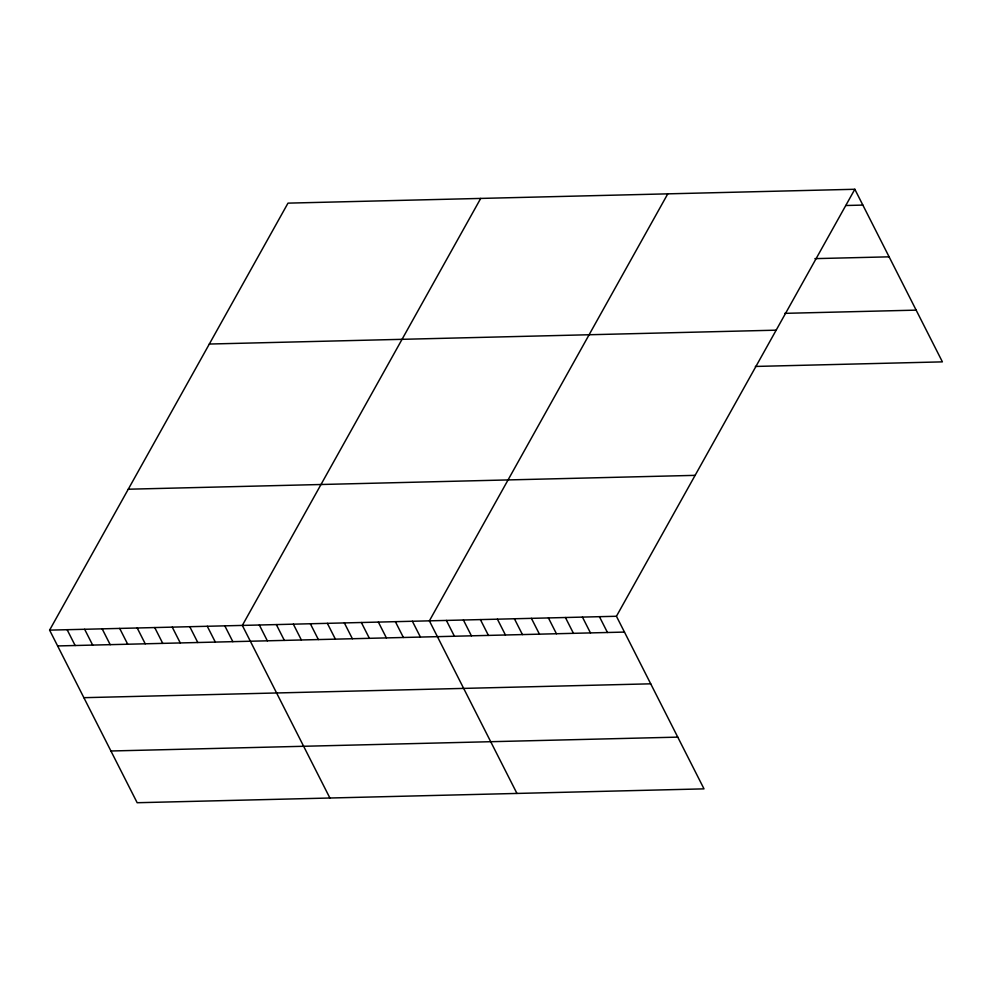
<?xml version="1.0" encoding="UTF-8"?>
<svg xmlns="http://www.w3.org/2000/svg" width="992" height="992" viewBox="0 0 992 992"><rect width="100%" height="100%" fill="white"/><g stroke="black" fill="none" stroke-linecap="round" stroke-linejoin="round"><path stroke-width="1.49" d="M854.831 189.274L616.441 616.268L704.01 788.863L137.169 802.726L49.6 630.131L287.99 203.137L854.831 189.274L942.4 361.869L755.346 366.445M480.711 198.412L242.333 625.419L329.89 798.014M667.777 193.849L429.387 620.843L516.956 793.439M845.854 205.505L862.854 205.084M814.903 258.639L889.105 256.829M784.746 313.348L916.149 310.136M209.324 344.038L776.166 330.175M128.266 489.217L695.119 475.354M49.6 630.131L616.441 616.268M57.623 645.941L624.464 632.078M83.874 697.686L650.715 683.823M110.918 750.994L677.759 737.13M599.441 616.689L607.464 632.499M582.44 617.098L590.463 632.908M565.428 617.52L573.45 633.33M548.427 617.929L556.45 633.752M531.414 618.351L539.437 634.161M514.414 618.76L522.437 634.582M497.414 619.182L505.436 634.992M480.401 619.591L488.424 635.413M463.4 620.012L471.423 635.822M446.388 620.422L454.41 636.244M412.387 621.252L420.41 637.075M395.374 621.674L403.397 637.484M378.374 622.096L386.396 637.906M361.361 622.505L369.384 638.315M344.36 622.926L352.383 638.736M327.36 623.336L335.383 639.146M310.347 623.757L318.37 639.567M293.347 624.166L301.37 639.989M276.334 624.588L284.357 640.398M259.334 624.997L267.356 640.82M224.812 625.84L232.835 641.663M207.291 626.274L215.314 642.084M189.77 626.696L197.792 642.518M172.248 627.13L180.271 642.94M154.727 627.564L162.75 643.374M137.206 627.986L145.229 643.796M119.685 628.42L127.708 644.23M102.164 628.841L110.186 644.664M84.642 629.275L92.665 645.085M67.121 629.697L75.144 645.519"/></g></svg>
